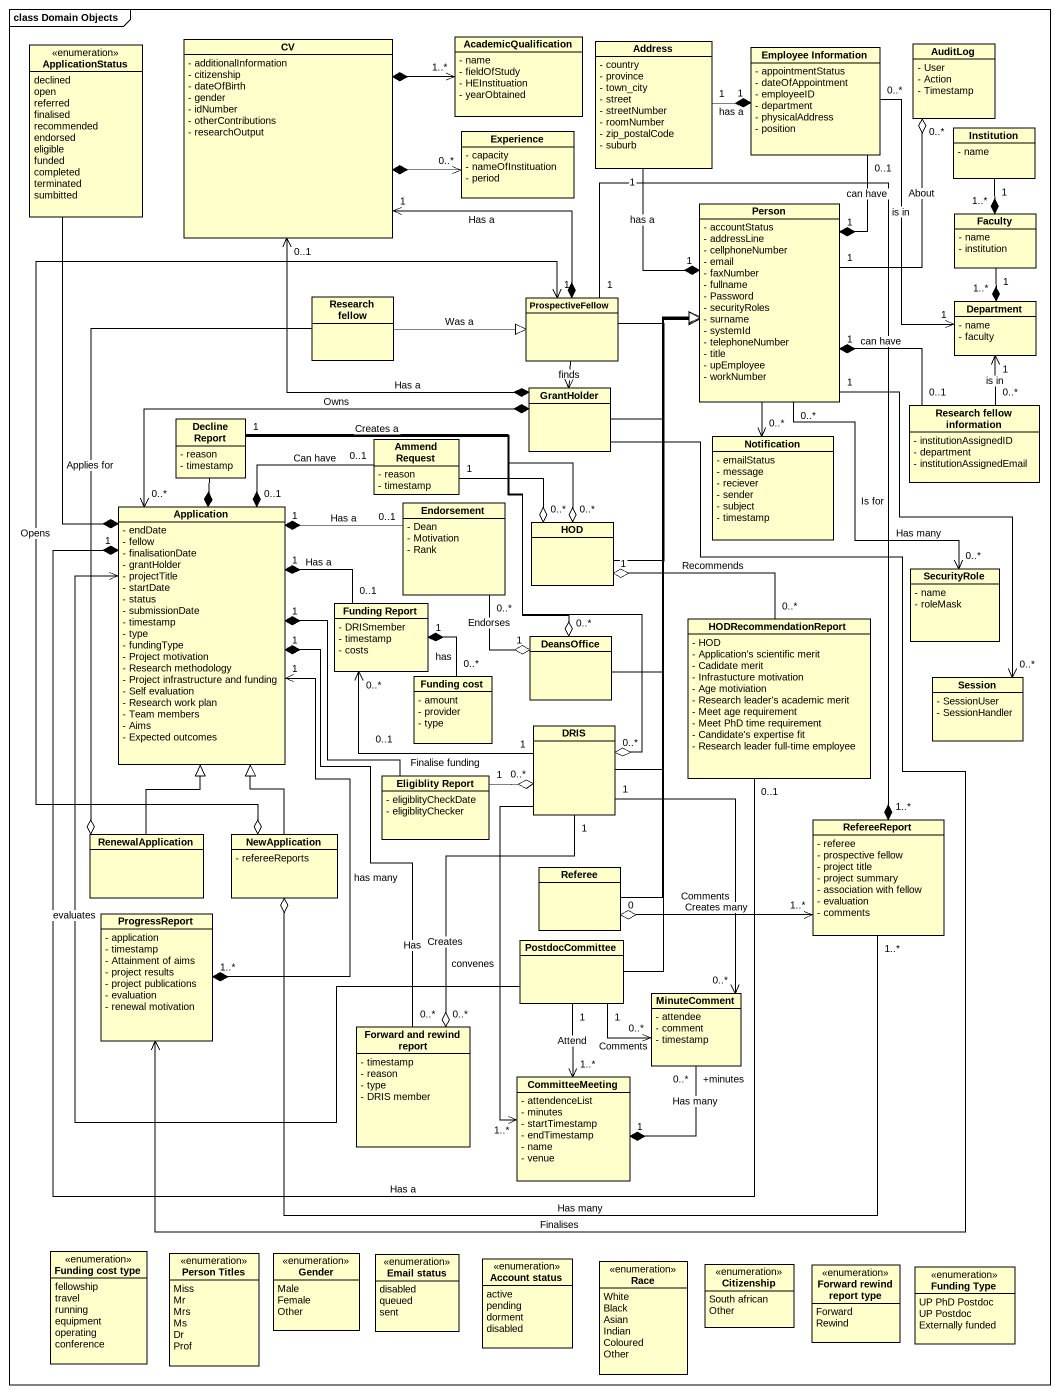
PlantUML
@startuml
mainframe class Domain Objects
hide circle
hide empty members
skinparam classAttributeIconSize 0
enum ApplicationStatus {
  declined
  open
  referred
  finalised
  recommended
  endorsed
  eligible
  funded
  completed
  terminated
  sumbitted
}
class CV {
  - additionalInformation
  - citizenship
  - dateOfBirth
  - gender
  - idNumber
  - otherContributions
  - researchOutput
}
class AcademicQualification {
  - name
  - fieldOfStudy
  - HEInstituation
  - yearObtained
}
class Address {
  - country
  - province
  - town_city
  - street
  - streetNumber
  - roomNumber
  - zip_postalCode
  - suburb
}
class "Employee Information" as Employee_Information {
  - appointmentStatus
  - dateOfAppointment
  - employeeID
  - department
  - physicalAddress
  - position
}
class AuditLog {
  - User
  - Action
  - Timestamp
}
class Institution {
  - name
}
class Experience {
  - capacity
  - nameOfInstituation
  - period
}
class "Person" as Person_ {
  - accountStatus
  - addressLine
  - cellphoneNumber
  - email
  - faxNumber
  - fullname
  - Password
  - securityRoles
  - surname
  - systemId
  - telephoneNumber
  - title
  - upEmployee
  - workNumber
}
class Faculty {
  - name
  - institution
}
class "Research fellow" as Research_fellow
class ProspectiveFellow
class Department {
  - name
  - faculty
}
class GrantHolder
class "Research fellow information" as Research_fellow_information {
  - institutionAssignedID
  - department
  - institutionAssignedEmail
}
class "Decline Report" as Decline_Report {
  - reason
  - timestamp
}
class "Ammend Request" as Ammend_Request {
  - reason
  - timestamp
}
class Notification {
  - emailStatus
  - message
  - reciever
  - sender
  - subject
  - timestamp
}
class Application {
  - endDate
  - fellow
  - finalisationDate
  - grantHolder
  - projectTitle
  - startDate
  - status
  - submissionDate
  - timestamp
  - type
  - fundingType
  - Project motivation
  - Research methodology
  - Project infrastructure and funding
  - Self evaluation
  - Research work plan
  - Team members
  - Aims
  - Expected outcomes
}
class Endorsement {
  - Dean
  - Motivation
  - Rank
}
class HOD
class SecurityRole {
  - name
  - roleMask
}
class "Funding Report" as Funding_Report {
  - DRISmember
  - timestamp
  - costs
}
class HODRecommendationReport {
  - HOD
  - Application's scientific merit
  - Cadidate merit
  - Infrastucture motivation
  - Age motiviation
  - Research leader's academic merit
  - Meet age requirement
  - Meet PhD time requirement
  - Candidate's expertise fit
  - Research leader full-time employee
}
class DeansOffice
class "Funding cost" as Funding_cost {
  - amount
  - provider
  - type
}
class Session {
  - SessionUser
  - SessionHandler
}
class DRIS
class "Eligiblity Report" as Eligiblity_Report {
  - eligiblityCheckDate
  - eligiblityChecker
}
class RefereeReport {
  - referee
  - prospective fellow
  - project title
  - project summary
  - association with fellow
  - evaluation
  - comments
}
class RenewalApplication
class NewApplication {
  - refereeReports
}
class Referee
class ProgressReport {
  - application
  - timestamp
  - Attainment of aims
  - project results
  - project publications
  - evaluation
  - renewal motivation
}
class PostdocCommittee
class MinuteComment {
  - attendee
  - comment
  - timestamp
}
class "Forward and rewind report" as Forward_and_rewind_report {
  - timestamp
  - reason
  - type
  - DRIS member
}
class CommitteeMeeting {
  - attendenceList
  - minutes
  - startTimestamp
  - endTimestamp
  - name
  - venue
}
enum "Funding cost type" as Funding_cost_type {
  fellowship
  travel
  running
  equipment
  operating
  conference
}
enum "Person Titles" as Person_Titles {
  Miss
  Mr
  Mrs
  Ms
  Dr
  Prof
}
enum Gender {
  Male
  Female
  Other
}
enum "Email status" as Email_status {
  disabled
  queued
  sent
}
enum "Account status" as Account_status {
  active
  pending
  dorment
  disabled
}
enum Race {
  White
  Black
  Asian
  Indian
  Coloured
  Other
}
enum Citizenship {
  South african
  Other
}
enum "Forward rewind report type" as Forward_rewind_report_type {
  Forward
  Rewind
}
enum "Funding Type" as Funding_Type {
  UP PhD Postdoc
  UP Postdoc
  Externally funded
}
ApplicationStatus --* Application
CV "1" <--* ProspectiveFellow : Has a
CV "0..1" <--* GrantHolder : Has a
AcademicQualification "1..*" <-left-* CV
Address "1" -right-* "1" Employee_Information : has a
Address "1" --* "1" Person_ : has a
Employee_Information "0..1" --* "1" Person_ : can have
Employee_Information "0..*" --> "1" Department : is in
Institution "1" --* "1..*" Faculty
Experience "0..*" <-left-* CV
Person_ "1" -up-o "0..*" AuditLog : About
Person_ --> "0..*" Notification
Person_ "0..*" --> "0..*" SecurityRole : Has many
Person_ "1" --> "0..*" Session
Faculty "1" --* "1..*" Department
Research_fellow -right-|> ProspectiveFellow : Was a
Research_fellow --o RenewalApplication : Applies for
ProspectiveFellow -right-|> Person_
ProspectiveFellow --> GrantHolder : finds
ProspectiveFellow "1" --* "1..*" RefereeReport : Is for
ProspectiveFellow "1" <--o NewApplication : Opens
GrantHolder -right-|> Person_
GrantHolder --> ProgressReport : Finalises
Research_fellow_information "0..1" -up-* "1" Person_ : can have
Research_fellow_information "0..*" -up-> "1" Department : is in
Decline_Report --* Application
Decline_Report "1" -right-o "0..*" HOD : Creates a
Decline_Report --o "0..*" DeansOffice
Decline_Report --o "0..*" DRIS
Ammend_Request "0..1" --* "0..1" Application : Can have
Ammend_Request "1" -right-o "0..*" HOD
Application "0..*" <-right-* GrantHolder : Owns
Application "1" <--* "1..*" ProgressReport : has many
Endorsement "0..1" -left-* "1" Application : Has a
Endorsement "0..*" --o "1" DeansOffice : Endorses
HOD -up-|> Person_
Funding_Report "0..1" -left-* "1" Application : Has a
HODRecommendationReport "0..1" -left-* "1" Application : Has a
HODRecommendationReport "0..*" -up-o "1" HOD : Recommends
DeansOffice -up-|> Person_
Funding_cost "0..*" -up-* "1" Funding_Report : has
DRIS -up-|> Person_
DRIS "1" -up-> "0..*" Funding_Report : Finalise funding
DRIS "1" --> "0..*" MinuteComment : Comments
DRIS "1" --o "0..*" Forward_and_rewind_report : Creates
DRIS --> "1..*" CommitteeMeeting : convenes
Eligiblity_Report "0..1" -up-* "1" Application
Eligiblity_Report "1" -right-o "0..*" DRIS
RefereeReport "1..*" -left-o NewApplication : Has many
RefereeReport "1..*" <-left-o "0" Referee : Creates many
RenewalApplication -up-|> Application
NewApplication -up-|> Application
Referee -up-|> Person_
PostdocCommittee -up-|> Person_
PostdocCommittee -up-> Application : evaluates
PostdocCommittee "1" -right-> "0..*" MinuteComment : Comments
PostdocCommittee "1" --> "1..*" CommitteeMeeting : Attend
MinuteComment "+minutes\n0..*" --* "1" CommitteeMeeting : Has many
Forward_and_rewind_report "0..*" -up-* "1" Application : Has
@enduml
